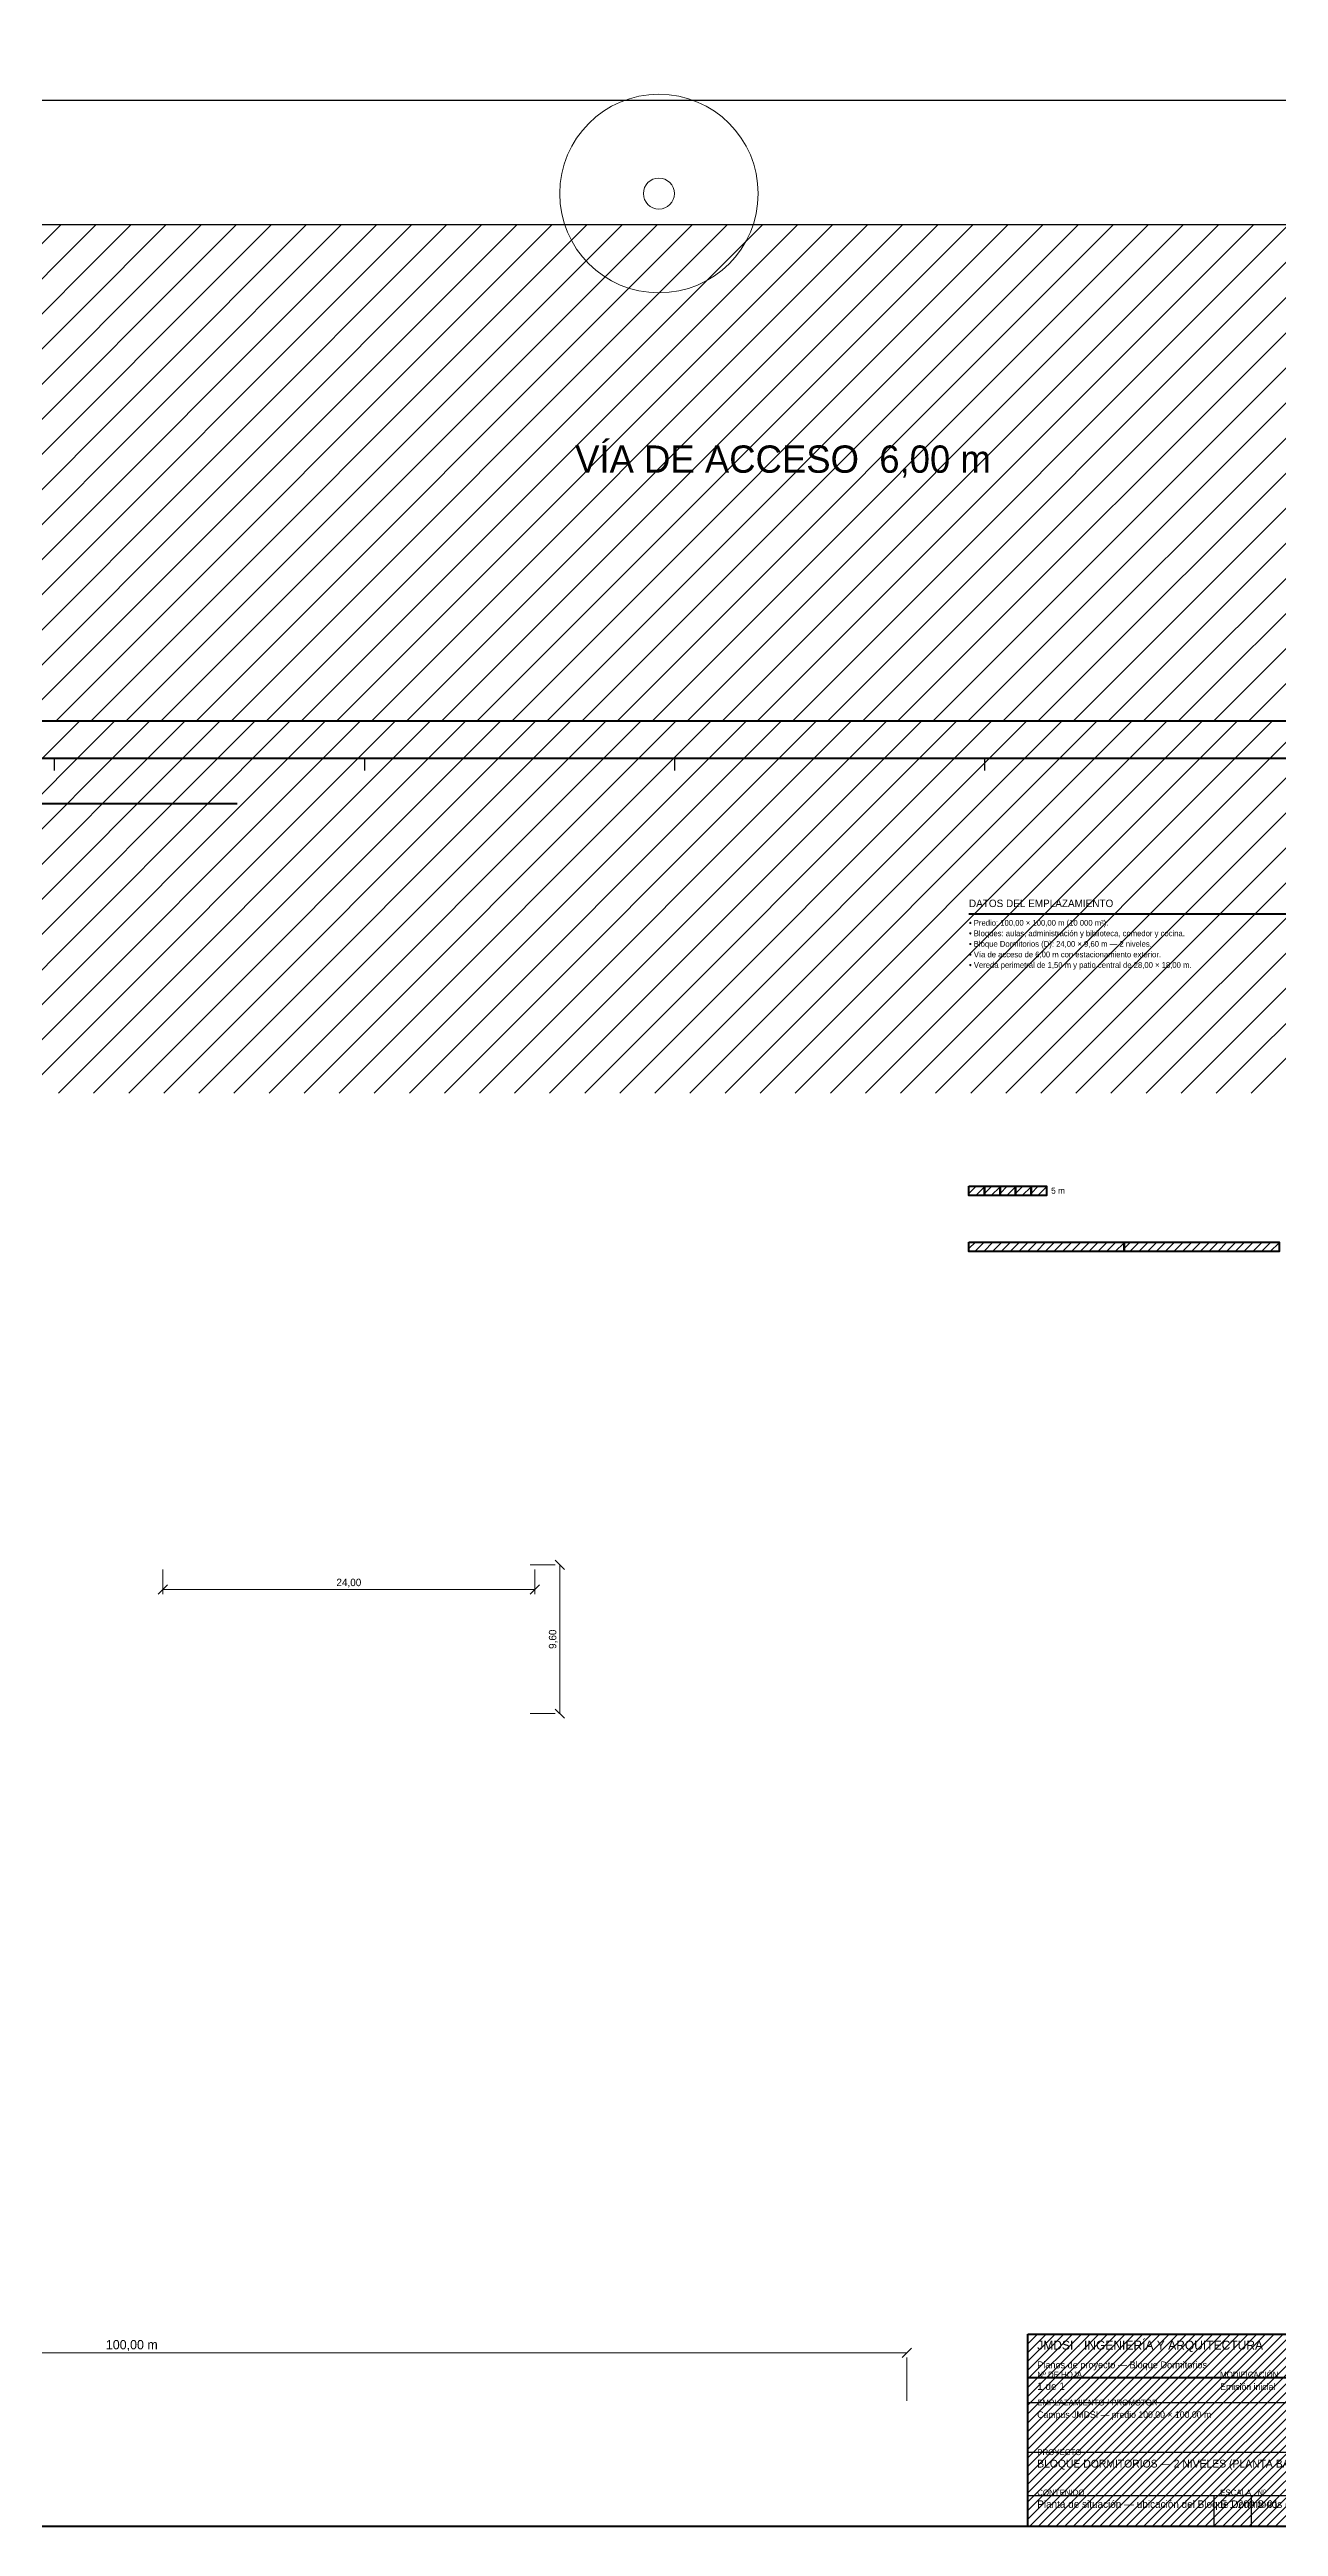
# Model space of a CAD drawing. Header units: metres. Extents: x -4 to 104, y -29 to 100.
# Drawn here: x 16.17 to 35.99, y -29.1 to 10.82 of the extents above; entities that cross this region are included whole.
import ezdxf
from ezdxf.enums import TextEntityAlignment as Align

# ---------------------------------------------------------------- set-up
doc = ezdxf.new("R2010")
doc.units = ezdxf.units.M
for name, color, linetype, lineweight in [('arbol', 7, 'CONTINUOUS', 18), ('cota', 7, 'CONTINUOUS', 13), ('cota-texto', 7, 'CONTINUOUS', 5), ('hatch', 7, 'CONTINUOUS', 9), ('hatch-2', 7, 'CONTINUOUS', 9), ('marco', 7, 'CONTINUOUS', 70), ('marco-fino', 7, 'CONTINUOUS', 25), ('marco-medio', 7, 'CONTINUOUS', 40), ('sombra', 7, 'CONTINUOUS', 5), ('texto', 7, 'CONTINUOUS', 5), ('texto-suave', 7, 'CONTINUOUS', 5), ('via', 7, 'CONTINUOUS', 20)]:
    doc.layers.add(name, color=color, linetype=linetype, lineweight=lineweight)

msp = doc.modelspace()

# ---------------------------------------------------------------- linework, layer by layer
at = {"layer": 'arbol'}
for radius in [1.6, 0.25]:
    msp.add_circle((26, 8.5), radius, dxfattribs=at)
at = {"layer": 'cota'}
for p, q in [((24.325, -13.525), (24.475, -13.675)), ((17.925, -14.075), (18.075, -13.925)), ((18, -13.675), (18, -14.075)), ((23.925, -13.6), (24.325, -13.6)), ((23.925, -14.075), (24.075, -13.925)), ((24, -13.675), (24, -14.075)), ((24.4, -16), (24.4, -13.6)), ((18, -14), (24, -14)), ((24.325, -15.925), (24.475, -16.075)), ((23.925, -16), (24.325, -16)), ((5, -26.3), (30, -26.3)), ((29.925, -26.375), (30.075, -26.225)), ((30, -27.075), (30, -26.375))]:
    msp.add_line(p, q, dxfattribs=at)
at = {"layer": 'hatch'}
for p, q in [((8.359, 0), (16.359, 8)), ((8.925, 0), (16.925, 8)), ((9.49, 0), (17.49, 8)), ((10.056, 0), (18.056, 8)), ((10.622, 0), (18.622, 8)), ((11.187, 0), (19.187, 8)), ((11.753, 0), (19.753, 8)), ((12.319, 0), (20.319, 8)), ((12.884, 0), (20.884, 8)), ((13.45, 0), (21.45, 8)), ((14.016, 0), (22.016, 8)), ((14.582, 0), (22.582, 8)), ((15.147, 0), (23.147, 8)), ((15.713, 0), (23.713, 8)), ((16.279, 0), (24.279, 8)), ((16.844, 0), (24.844, 8)), ((17.41, 0), (25.41, 8)), ((17.976, 0), (25.976, 8)), ((18.541, 0), (26.541, 8)), ((19.107, 0), (27.107, 8)), ((19.673, 0), (27.673, 8)), ((20.238, 0), (28.238, 8)), ((20.804, 0), (28.804, 8)), ((21.37, 0), (29.37, 8)), ((21.935, 0), (29.935, 8)), ((22.501, 0), (30.501, 8)), ((23.067, 0), (31.067, 8)), ((23.632, 0), (31.632, 8)), ((24.198, 0), (32.198, 8)), ((24.764, 0), (32.764, 8)), ((25.33, 0), (33.33, 8)), ((25.895, 0), (33.895, 8)), ((26.461, 0), (34.461, 8)), ((27.027, 0), (35.027, 8)), ((27.592, 0), (35.592, 8)), ((28.158, 0), (36.158, 8)), ((28.724, 0), (36.724, 8)), ((29.289, 0), (37.289, 8)), ((29.855, 0), (37.855, 8)), ((30.421, 0), (38.421, 8)), ((30.986, 0), (38.986, 8)), ((31.552, 0), (39.552, 8)), ((32.118, 0), (40.118, 8)), ((32.683, 0), (40.683, 8)), ((33.249, 0), (41.249, 8)), ((33.815, 0), (41.815, 8)), ((34.38, 0), (42.38, 8)), ((34.946, 0), (42.946, 8)), ((35.512, 0), (43.512, 8)), ((31, -7.617), (31.117, -7.5)), ((31.109, -7.65), (31.25, -7.509)), ((31.25, -7.617), (31.367, -7.5)), ((31.359, -7.65), (31.5, -7.509)), ((31.5, -7.617), (31.617, -7.5)), ((31.609, -7.65), (31.75, -7.509)), ((31.75, -7.617), (31.867, -7.5)), ((31.859, -7.65), (32, -7.509)), ((32, -7.617), (32.117, -7.5)), ((32.109, -7.65), (32.25, -7.509)), ((31, -8.504), (31.104, -8.4)), ((31.096, -8.55), (31.246, -8.4)), ((31.237, -8.55), (31.387, -8.4)), ((31.379, -8.55), (31.529, -8.4)), ((31.52, -8.55), (31.67, -8.4)), ((31.662, -8.55), (31.812, -8.4)), ((31.803, -8.55), (31.953, -8.4)), ((31.944, -8.55), (32.094, -8.4)), ((32.086, -8.55), (32.236, -8.4)), ((32.227, -8.55), (32.377, -8.4)), ((32.369, -8.55), (32.519, -8.4)), ((32.51, -8.55), (32.66, -8.4)), ((32.651, -8.55), (32.801, -8.4)), ((32.793, -8.55), (32.943, -8.4)), ((32.934, -8.55), (33.084, -8.4)), ((33.076, -8.55), (33.226, -8.4)), ((33.217, -8.55), (33.367, -8.4)), ((33.359, -8.55), (33.5, -8.409)), ((33.5, -8.504), (33.604, -8.4)), ((33.596, -8.55), (33.746, -8.4)), ((33.737, -8.55), (33.887, -8.4)), ((33.879, -8.55), (34.029, -8.4)), ((34.02, -8.55), (34.17, -8.4)), ((34.162, -8.55), (34.312, -8.4)), ((34.303, -8.55), (34.453, -8.4)), ((34.444, -8.55), (34.594, -8.4)), ((34.586, -8.55), (34.736, -8.4)), ((34.727, -8.55), (34.877, -8.4)), ((34.869, -8.55), (35.019, -8.4)), ((35.01, -8.55), (35.16, -8.4)), ((35.151, -8.55), (35.301, -8.4)), ((35.293, -8.55), (35.443, -8.4)), ((35.434, -8.55), (35.584, -8.4)), ((35.576, -8.55), (35.726, -8.4)), ((35.717, -8.55), (35.867, -8.4)), ((35.859, -8.55), (36, -8.409)), ((31.95, -28.983), (34.933, -26)), ((31.95, -28.842), (34.792, -26)), ((31.95, -28.701), (34.651, -26)), ((31.95, -28.559), (34.509, -26)), ((31.95, -28.418), (34.368, -26)), ((31.95, -28.276), (34.226, -26)), ((31.95, -28.135), (34.085, -26)), ((31.95, -27.993), (33.943, -26)), ((31.95, -27.852), (33.802, -26)), ((31.95, -27.711), (33.661, -26)), ((31.95, -27.569), (33.519, -26)), ((31.95, -27.428), (33.378, -26)), ((31.95, -27.286), (33.236, -26)), ((31.95, -27.145), (33.095, -26)), ((31.95, -27.003), (32.953, -26)), ((31.95, -26.862), (32.812, -26)), ((31.95, -26.721), (32.671, -26)), ((31.95, -26.579), (32.529, -26)), ((31.95, -26.438), (32.388, -26)), ((31.95, -26.296), (32.246, -26)), ((31.95, -26.155), (32.105, -26)), ((31.95, -26.013), (31.963, -26)), ((31.975, -29.1), (35.075, -26)), ((32.116, -29.1), (35.216, -26)), ((32.258, -29.1), (35.358, -26)), ((32.399, -29.1), (35.499, -26)), ((32.54, -29.1), (35.64, -26)), ((32.682, -29.1), (35.782, -26)), ((32.823, -29.1), (35.923, -26)), ((32.965, -29.1), (36.065, -26)), ((33.106, -29.1), (36.206, -26)), ((33.248, -29.1), (36.348, -26)), ((33.389, -29.1), (36.489, -26)), ((33.53, -29.1), (36.63, -26)), ((33.672, -29.1), (36.772, -26)), ((33.813, -29.1), (36.913, -26)), ((33.955, -29.1), (37.055, -26)), ((34.096, -29.1), (37.196, -26)), ((34.238, -29.1), (37.338, -26)), ((34.379, -29.1), (37.479, -26)), ((34.52, -29.1), (37.62, -26)), ((34.662, -29.1), (37.762, -26)), ((34.803, -29.1), (37.903, -26)), ((34.945, -29.1), (38.045, -26)), ((35.086, -29.1), (38.186, -26)), ((35.227, -29.1), (38.327, -26)), ((35.369, -29.1), (38.469, -26)), ((35.51, -29.1), (38.61, -26)), ((35.652, -29.1), (38.752, -26)), ((35.793, -29.1), (38.893, -26)), ((35.935, -29.1), (39.035, -26))]:
    msp.add_line(p, q, dxfattribs=at)
at = {"layer": 'hatch-2'}
for p, q in [((10.662, -6), (16.662, 0)), ((11.228, -6), (17.228, 0)), ((11.793, -6), (17.793, 0)), ((12.359, -6), (18.359, 0)), ((12.925, -6), (18.925, 0)), ((13.49, -6), (19.49, 0)), ((14.056, -6), (20.056, 0)), ((14.622, -6), (20.622, 0)), ((15.187, -6), (21.187, 0)), ((15.753, -6), (21.753, 0)), ((16.319, -6), (22.319, 0)), ((16.884, -6), (22.884, 0)), ((17.45, -6), (23.45, 0)), ((18.016, -6), (24.016, 0)), ((18.582, -6), (24.582, 0)), ((19.147, -6), (25.147, 0)), ((19.713, -6), (25.713, 0)), ((20.279, -6), (26.279, 0)), ((20.844, -6), (26.844, 0)), ((21.41, -6), (27.41, 0)), ((21.976, -6), (27.976, 0)), ((22.541, -6), (28.541, 0)), ((23.107, -6), (29.107, 0)), ((23.673, -6), (29.673, 0)), ((24.238, -6), (30.238, 0)), ((24.804, -6), (30.804, 0)), ((25.37, -6), (31.37, 0)), ((25.935, -6), (31.935, 0)), ((26.501, -6), (32.501, 0)), ((27.067, -6), (33.067, 0)), ((27.632, -6), (33.632, 0)), ((28.198, -6), (34.198, 0)), ((28.764, -6), (34.764, 0)), ((29.33, -6), (35.33, 0)), ((29.895, -6), (35.895, 0)), ((30.461, -6), (36.461, 0)), ((31.027, -6), (37.027, 0)), ((31.592, -6), (37.592, 0)), ((32.158, -6), (38.158, 0)), ((32.724, -6), (38.724, 0)), ((33.289, -6), (39.289, 0)), ((33.855, -6), (39.855, 0)), ((34.421, -6), (40.421, 0)), ((34.986, -6), (40.986, 0)), ((35.552, -6), (41.552, 0))]:
    msp.add_line(p, q, dxfattribs=at)
at = {"layer": 'marco'}
for p, q in [((1.25, -0.6), (41.45, -0.6)), ((41.45, -29.1), (1.25, -29.1))]:
    msp.add_line(p, q, dxfattribs=at)
msp.add_lwpolyline([(31.95, -26), (41.45, -26), (41.45, -29.1), (31.95, -29.1)], close=True, dxfattribs=at)
at = {"layer": 'marco-fino'}
for p, q in [((16.25, -0.6), (16.25, -0.8)), ((21.25, -0.6), (21.25, -0.8)), ((26.25, -0.6), (26.25, -0.8)), ((31.25, -0.6), (31.25, -0.8)), ((31.95, -27.1), (41.45, -27.1)), ((31.95, -27.9), (41.45, -27.9)), ((31.95, -28.6), (37.35, -28.6)), ((34.95, -28.6), (34.95, -29.1)), ((35.55, -28.6), (35.55, -29.1))]:
    msp.add_line(p, q, dxfattribs=at)
msp.add_lwpolyline([(0, 8), (100, 8), (100, 10), (0, 10)], close=True, dxfattribs=at)
at = {"layer": 'marco-medio'}
for p, q in [((4.2, -1.33), (19.2, -1.33)), ((31, -3.11), (40.5, -3.11)), ((31.95, -26.7), (41.45, -26.7))]:
    msp.add_line(p, q, dxfattribs=at)
for points in [[(0, 0), (100, 0), (100, 100), (0, 100)], [(31, -7.5), (31.25, -7.5), (31.25, -7.65), (31, -7.65)], [(31, -7.5), (31.25, -7.5), (31.25, -7.65), (31, -7.65)], [(31.25, -7.5), (31.5, -7.5), (31.5, -7.65), (31.25, -7.65)], [(31.5, -7.5), (31.75, -7.5), (31.75, -7.65), (31.5, -7.65)], [(31.5, -7.5), (31.75, -7.5), (31.75, -7.65), (31.5, -7.65)], [(31.75, -7.5), (32, -7.5), (32, -7.65), (31.75, -7.65)], [(32, -7.5), (32.25, -7.5), (32.25, -7.65), (32, -7.65)], [(32, -7.5), (32.25, -7.5), (32.25, -7.65), (32, -7.65)], [(31, -8.4), (33.5, -8.4), (33.5, -8.55), (31, -8.55)], [(31, -8.4), (33.5, -8.4), (33.5, -8.55), (31, -8.55)], [(33.5, -8.4), (36, -8.4), (36, -8.55), (33.5, -8.55)]]:
    msp.add_lwpolyline(points, close=True, dxfattribs=at)
at = {"layer": 'sombra'}
for points in [[(31.25, -7.5), (31.5, -7.5), (31.5, -7.65), (31.25, -7.65)], [(31.75, -7.5), (32, -7.5), (32, -7.65), (31.75, -7.65)], [(33.5, -8.4), (36, -8.4), (36, -8.55), (33.5, -8.55)], [(31.95, -26), (41.45, -26), (41.45, -29.1), (31.95, -29.1)]]:
    msp.add_lwpolyline(points, close=True, dxfattribs=at)
at = {"layer": 'via'}
msp.add_lwpolyline([(0, 0), (100, 0), (100, 8), (0, 8)], close=True, dxfattribs=at)

# ---------------------------------------------------------------- texts
at = {"layer": 'cota-texto'}
for s, height, p in [('24,00', 0.12, (21, -13.945)), ('100,00 m', 0.15, (17.5, -26.245))]:
    msp.add_text(s, height=height, dxfattribs=at).set_placement(p, align=Align.CENTER)
msp.add_text('9,60', height=0.12, rotation=90, dxfattribs=at).set_placement((24.345, -14.8), align=Align.CENTER)
at = {"layer": 'texto'}
for s, height, p in [('DATOS DEL EMPLAZAMIENTO', 0.12, (31, -3)), ('• Predio: 100,00 × 100,00 m (10 000 m²).', 0.0925, (31, -3.3)), ('• Bloques: aulas, administración y biblioteca, comedor y cocina.', 0.0925, (31, -3.47)), ('• Bloque Dormitorios (D): 24,00 × 9,60 m — 2 niveles.', 0.0925, (31, -3.64)), ('• Vía de acceso de 6,00 m con estacionamiento exterior.', 0.0925, (31, -3.81)), ('• Vereda perimetral de 1,50 m y patio central de 28,00 × 18,00 m.', 0.0925, (31, -3.98)), ('5 m', 0.1, (32.325, -7.62)), ('JMDSI · INGENIERÍA Y ARQUITECTURA', 0.145, (32.1, -26.25)), ('1 de 1', 0.12, (32.1, -26.9)), ('Emisión inicial', 0.105, (35.05, -26.9)), ('Campus JMDSI — predio 100,00 × 100,00 m', 0.105, (32.1, -27.35)), ('BLOQUE DORMITORIOS — 2 NIVELES (PLANTA BAJA Y ALTA)', 0.125, (32.1, -28.15)), ('Planta de situación — ubicación del Bloque Dormitorios (D) en el conjunto', 0.12, (32.1, -28.8)), ('E 1:200', 0.12, (35.05, -28.8)), ('S-01', 0.12, (35.65, -28.8))]:
    msp.add_text(s, height=height, dxfattribs=at).set_placement(p)
at = {"layer": 'texto-suave'}
msp.add_text('VÍA DE ACCESO  6,00 m', height=0.44, dxfattribs=at).set_placement((28, 4), align=Align.CENTER)
for s, height, p in [('Nº DE HOJA', 0.095, (32.1, -26.7)), ('Planos de proyecto — Bloque Dormitorios', 0.11, (32.1, -26.55)), ('MODIFICACIÓN', 0.095, (35.05, -26.7)), ('EMPLAZAMIENTO / PROMOTOR', 0.095, (32.1, -27.15)), ('PROYECTO', 0.095, (32.1, -27.95)), ('CONTENIDO', 0.095, (32.1, -28.6)), ('ESCALA', 0.095, (35.05, -28.6)), ('Nº', 0.095, (35.65, -28.6))]:
    msp.add_text(s, height=height, dxfattribs=at).set_placement(p)

doc.saveas('drawing.dxf')
